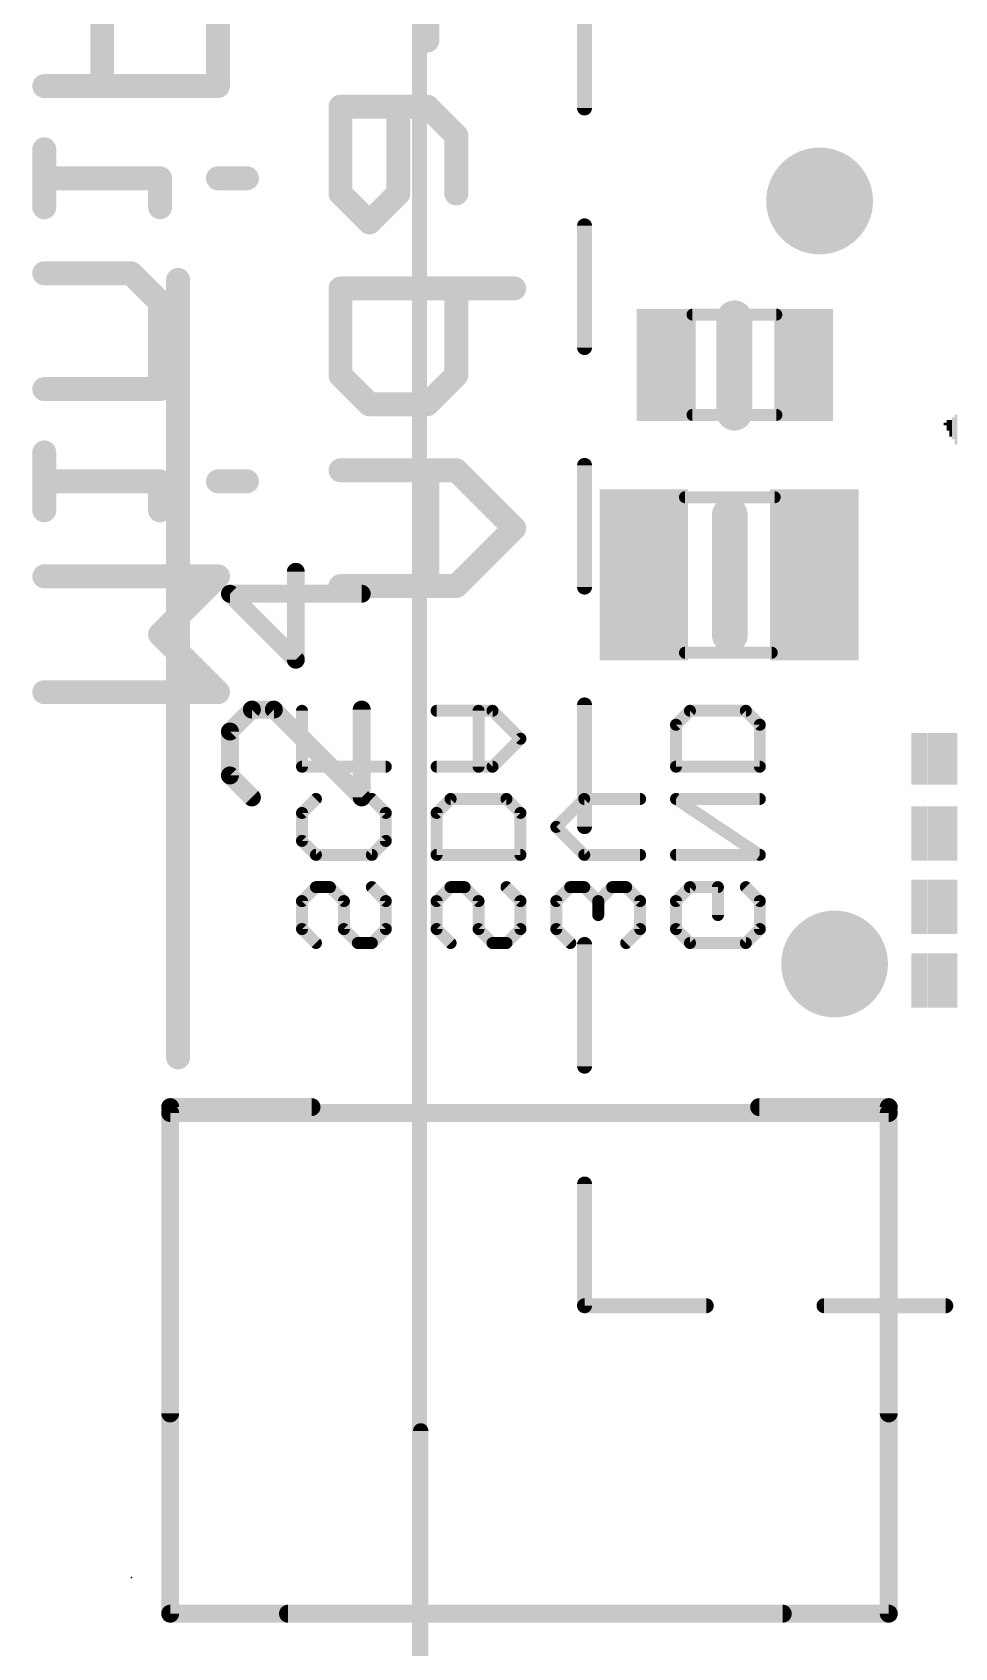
# Model space of a CAD drawing. Extents: x -13.8 to 41.3, y -8.1 to 33.8.
# Drawn here: x -0.84 to 6.99, y -0.61 to 13.1 of the extents above; entities that cross this region are included whole.
import ezdxf

# ---------------------------------------------------------------- set-up
doc = ezdxf.new("R2010")
doc.units = 0
for name, color, linetype in [('18', 110, 'CONTINUOUS'), ('21', 40, 'CONTINUOUS'), ('22', 6, 'CONTINUOUS'), ('23', 53, 'CONTINUOUS'), ('47', 253, 'CONTINUOUS'), ('52', 253, 'CONTINUOUS')]:
    doc.layers.add(name, color=color, linetype=linetype)

# ---------------------------------------------------------------- blocks, each defined once
blk = doc.blocks.new('RECT')
blk.add_solid([(-0.5, -0.5), (0.5, -0.5), (-0.5, 0.5), (0.5, 0.5)])
blk = doc.blocks.new('ROUNDV')
at = {"const_width": 0.5}
blk.add_lwpolyline([(0, -0.25, 1), (0, 0.25, 1), (0, -0.25)], format="xyb", dxfattribs=at)

msp = doc.modelspace()

# ---------------------------------------------------------------- linework, layer by layer
at = {"layer": '21'}
for points, const_width in [([(2.4505, -2.298), (2.4505, 26.942)], 0.127), ([(3.8505, 12.4587), (3.8505, 13.492)], 0.127), ([(3.8505, 10.4253), (3.8505, 11.4587)], 0.127), ([(0.4, 11), (0.4, 4.4)], 0.2032), ([(3.8505, 8.392), (3.8505, 9.4253)], 0.127), ([(1.3995, 7.7762), (1.3995, 8.5219)], 0.1524), ([(1.9588, 8.3355), (0.8402, 8.3355)], 0.1524), ([(0.8402, 8.3355), (1.3995, 7.7762)], 0.1524), ([(1.0267, 7.3525), (0.8402, 7.1661)], 0.1524), ([(1.2131, 7.3525), (1.0267, 7.3525)], 0.1524), ([(1.9588, 6.6068), (1.2131, 7.3525)], 0.1524), ([(1.9588, 7.3525), (1.9588, 6.6068)], 0.1524), ([(3.8505, 6.3587), (3.8505, 7.392)], 0.127), ([(0.8402, 7.1661), (0.8402, 6.7932)], 0.1524), ([(0.8402, 6.7932), (1.0267, 6.6068)], 0.1524), ([(3.8505, 4.3253), (3.8505, 5.3587)], 0.127), ([(3.8505, 2.292), (3.8505, 3.3253)], 0.127), ([(4.8838, 2.292), (3.8505, 2.292)], 0.127), ([(6.9172, 2.292), (5.8838, 2.292)], 0.127)]:
    msp.add_lwpolyline(points, dxfattribs=dict(at, const_width=const_width))
for points, const_width in [([(3.8188, 12.4587, 1), (3.8823, 12.4587)], 0.0635), ([(3.8823, 11.4587, 1), (3.8188, 11.4587)], 0.0635), ([(0.4508, 11, 1), (0.3492, 11)], 0.1016), ([(3.8188, 10.4253, 1), (3.8823, 10.4253)], 0.0635), ([(3.8823, 9.4253, 1), (3.8188, 9.4253)], 0.0635), ([(1.4376, 8.5219, 1), (1.3614, 8.5219)], 0.0762), ([(0.8402, 8.3736, 1), (0.8402, 8.2974)], 0.0762), ([(0.8672, 8.3624, 1), (0.8133, 8.3085)], 0.0762), ([(1.9588, 8.2974, 1), (1.9588, 8.3736)], 0.0762), ([(3.8188, 8.392, 1), (3.8823, 8.392)], 0.0635), ([(1.3726, 7.7493, 1), (1.4265, 7.8031)], 0.0762), ([(1.3614, 7.7762, 1), (1.4376, 7.7762)], 0.0762), ([(1.0267, 7.3906, 1), (1.0267, 7.3144)], 0.0762), ([(1.0536, 7.3256, 1), (0.9997, 7.3794)], 0.0762), ([(1.24, 7.3794, 1), (1.1862, 7.3256)], 0.0762), ([(1.2131, 7.3144, 1), (1.2131, 7.3906)], 0.0762), ([(1.9969, 7.3525, 1), (1.9207, 7.3525)], 0.0762), ([(3.8823, 7.392, 1), (3.8188, 7.392)], 0.0635), ([(0.8783, 7.1661, 1), (0.8021, 7.1661)], 0.0762), ([(0.8133, 7.193, 1), (0.8672, 7.1391)], 0.0762), ([(0.8672, 6.8202, 1), (0.8133, 6.7663)], 0.0762), ([(0.8021, 6.7932, 1), (0.8783, 6.7932)], 0.0762), ([(0.9997, 6.5799, 1), (1.0536, 6.6337)], 0.0762), ([(1.9207, 6.6068, 1), (1.9969, 6.6068)], 0.0762), ([(1.9319, 6.5799, 1), (1.9857, 6.6337)], 0.0762), ([(3.8188, 6.3587, 1), (3.8823, 6.3587)], 0.0635), ([(3.8823, 5.3587, 1), (3.8188, 5.3587)], 0.0635), ([(0.3492, 4.4, 1), (0.4508, 4.4)], 0.1016), ([(3.8188, 4.3253, 1), (3.8823, 4.3253)], 0.0635), ([(3.8823, 3.3253, 1), (3.8188, 3.3253)], 0.0635), ([(3.8505, 2.3238, 1), (3.8505, 2.2603)], 0.0635), ([(4.8838, 2.2603, 1), (4.8838, 2.3238)], 0.0635), ([(5.8838, 2.3238, 1), (5.8838, 2.2603)], 0.0635), ([(6.9172, 2.2603, 1), (6.9172, 2.3238)], 0.0635), ([(3.8188, 2.292, 1), (3.8823, 2.292)], 0.0635)]:
    msp.add_lwpolyline(points, format="xyb", dxfattribs=dict(at, const_width=const_width))
at = {"layer": '22'}
for points, const_width in [([(2.5159, 13.0314), (2.5159, 13.5229)], 0.2032), ([(-0.2444, 13.3828), (-0.2444, 12.6455)], 0.2032), ([(0.7386, 12.6455), (0.7386, 13.3828)], 0.2032), ([(-0.7359, 12.6455), (0.7386, 12.6455)], 0.2032), ([(2.5159, 12.4708), (1.7787, 12.4708)], 0.2032), ([(1.7787, 12.4708), (1.7787, 11.7336)], 0.2032), ([(2.2702, 11.7336), (2.2702, 12.4708)], 0.2032), ([(2.7617, 12.2251), (2.5159, 12.4708)], 0.2032), ([(-0.7359, 11.6165), (-0.7359, 12.1079)], 0.2032), ([(2.7617, 11.7336), (2.7617, 12.2251)], 0.2032), ([(0.2471, 11.8622), (-0.7359, 11.8622)], 0.2032), ([(0.2471, 11.6165), (0.2471, 11.8622)], 0.2032), ([(0.9843, 11.8622), (0.7386, 11.8622)], 0.2032), ([(1.7787, 11.7336), (2.0244, 11.4878)], 0.2032), ([(2.0244, 11.4878), (2.2702, 11.7336)], 0.2032), ([(0.0013, 11.0558), (-0.7359, 11.0558)], 0.2032), ([(0.2471, 10.8101), (0.0013, 11.0558)], 0.2032), ([(3.2532, 10.9272), (1.7787, 10.9272)], 0.2032), ([(1.7787, 10.9272), (1.7787, 10.19)], 0.2032), ([(2.7617, 10.19), (2.7617, 10.9272)], 0.2032), ([(0.2471, 10.0728), (0.2471, 10.8101)], 0.2032), ([(5.123, 10.673), (5.123, 9.873)], 0.3048), ([(1.7787, 10.19), (2.0244, 9.9442)], 0.2032), ([(2.5159, 9.9442), (2.7617, 10.19)], 0.2032), ([(-0.7359, 10.0728), (0.2471, 10.0728)], 0.2032), ([(2.0244, 9.9442), (2.5159, 9.9442)], 0.2032), ([(-0.7359, 9.0438), (-0.7359, 9.5353)], 0.2032), ([(2.7617, 9.3836), (1.7787, 9.3836)], 0.2032), ([(2.5159, 8.4006), (2.5159, 9.3836)], 0.2032), ([(3.2532, 8.8921), (2.7617, 9.3836)], 0.2032), ([(0.2471, 9.2895), (-0.7359, 9.2895)], 0.2032), ([(0.2471, 9.0438), (0.2471, 9.2895)], 0.2032), ([(0.9843, 9.2895), (0.7386, 9.2895)], 0.2032), ([(5.084, 9.003), (5.084, 7.987)], 0.3048), ([(2.7617, 8.4006), (3.2532, 8.8921)], 0.2032), ([(0.7386, 8.4831), (-0.7359, 8.4831)], 0.2032), ([(0.2471, 7.9917), (0.7386, 8.4831)], 0.2032), ([(1.7787, 8.4006), (2.7617, 8.4006)], 0.2032), ([(0.7386, 7.5002), (0.2471, 7.9917)], 0.2032), ([(-0.7359, 7.5002), (0.7386, 7.5002)], 0.2032), ([(1.4518, 6.8676), (1.4518, 7.3422)], 0.1016), ([(3.0693, 7.3422), (2.5948, 7.3422)], 0.1016), ([(2.9507, 6.8676), (2.9507, 7.3422)], 0.1016), ([(3.3066, 7.1049), (3.0693, 7.3422)], 0.1016), ([(4.6268, 7.2235), (4.7454, 7.3422)], 0.1016), ([(4.6268, 6.8676), (4.6268, 7.2235)], 0.1016), ([(4.7454, 7.3422), (5.22, 7.3422)], 0.1016), ([(5.22, 7.3422), (5.3386, 7.2235)], 0.1016), ([(5.3386, 7.2235), (5.3386, 6.8676)], 0.1016), ([(3.0693, 6.8676), (3.3066, 7.1049)], 0.1016), ([(2.1636, 6.8676), (1.4518, 6.8676)], 0.1016), ([(2.5948, 6.8676), (3.0693, 6.8676)], 0.1016), ([(5.3386, 6.8676), (4.6268, 6.8676)], 0.1016), ([(1.4518, 6.4751), (1.5704, 6.5938)], 0.1016), ([(2.045, 6.5938), (2.1636, 6.4751)], 0.1016), ([(2.5948, 6.4751), (2.7134, 6.5938)], 0.1016), ([(2.7134, 6.5938), (3.188, 6.5938)], 0.1016), ([(3.188, 6.5938), (3.3066, 6.4751)], 0.1016), ([(3.6108, 6.3565), (3.8481, 6.5938)], 0.1016), ([(3.8481, 6.5938), (4.3226, 6.5938)], 0.1016), ([(5.3386, 6.1192), (4.6268, 6.5938)], 0.1016), ([(4.6268, 6.5938), (5.3386, 6.5938)], 0.1016), ([(1.4518, 6.2378), (1.4518, 6.4751)], 0.1016), ([(2.1636, 6.4751), (2.1636, 6.2378)], 0.1016), ([(2.5948, 6.1192), (2.5948, 6.4751)], 0.1016), ([(3.3066, 6.4751), (3.3066, 6.1192)], 0.1016), ([(3.8481, 6.1192), (3.6108, 6.3565)], 0.1016), ([(1.5704, 6.1192), (1.4518, 6.2378)], 0.1016), ([(2.1636, 6.2378), (2.045, 6.1192)], 0.1016), ([(2.045, 6.1192), (1.5704, 6.1192)], 0.1016), ([(3.3066, 6.1192), (2.5948, 6.1192)], 0.1016), ([(4.3226, 6.1192), (3.8481, 6.1192)], 0.1016), ([(4.6268, 6.1192), (5.3386, 6.1192)], 0.1016), ([(1.5704, 5.8453), (1.4518, 5.7267)], 0.1016), ([(1.4518, 5.7267), (1.4518, 5.4894)], 0.1016), ([(1.6891, 5.8453), (1.5704, 5.8453)], 0.1016), ([(1.8077, 5.7267), (1.6891, 5.8453)], 0.1016), ([(1.8077, 5.4894), (1.8077, 5.7267)], 0.1016), ([(2.045, 5.8453), (2.1636, 5.7267)], 0.1016), ([(2.1636, 5.7267), (2.1636, 5.4894)], 0.1016), ([(2.7134, 5.8453), (2.5948, 5.7267)], 0.1016), ([(2.5948, 5.7267), (2.5948, 5.4894)], 0.1016), ([(2.8321, 5.8453), (2.7134, 5.8453)], 0.1016), ([(2.9507, 5.7267), (2.8321, 5.8453)], 0.1016), ([(2.9507, 5.4894), (2.9507, 5.7267)], 0.1016), ([(3.188, 5.8453), (3.3066, 5.7267)], 0.1016), ([(3.3066, 5.7267), (3.3066, 5.4894)], 0.1016), ([(3.7294, 5.8453), (3.6108, 5.7267)], 0.1016), ([(3.6108, 5.7267), (3.6108, 5.4894)], 0.1016), ([(3.8481, 5.8453), (3.7294, 5.8453)], 0.1016), ([(3.9667, 5.7267), (3.8481, 5.8453)], 0.1016), ([(4.0853, 5.8453), (3.9667, 5.7267)], 0.1016), ([(3.9667, 5.7267), (3.9667, 5.6081)], 0.1016), ([(4.204, 5.8453), (4.0853, 5.8453)], 0.1016), ([(4.3226, 5.7267), (4.204, 5.8453)], 0.1016), ([(4.3226, 5.4894), (4.3226, 5.7267)], 0.1016), ([(4.6268, 5.7267), (4.7454, 5.8453)], 0.1016), ([(4.6268, 5.4894), (4.6268, 5.7267)], 0.1016), ([(4.7454, 5.8453), (4.9827, 5.8453)], 0.1016), ([(4.9827, 5.8453), (4.9827, 5.6081)], 0.1016), ([(5.22, 5.8453), (5.3386, 5.7267)], 0.1016), ([(5.3386, 5.7267), (5.3386, 5.4894)], 0.1016), ([(1.4518, 5.4894), (1.5704, 5.3708)], 0.1016), ([(1.9263, 5.3708), (1.8077, 5.4894)], 0.1016), ([(2.1636, 5.4894), (2.045, 5.3708)], 0.1016), ([(2.5948, 5.4894), (2.7134, 5.3708)], 0.1016), ([(3.0693, 5.3708), (2.9507, 5.4894)], 0.1016), ([(3.3066, 5.4894), (3.188, 5.3708)], 0.1016), ([(3.6108, 5.4894), (3.7294, 5.3708)], 0.1016), ([(4.204, 5.3708), (4.3226, 5.4894)], 0.1016), ([(4.7454, 5.3708), (4.6268, 5.4894)], 0.1016), ([(5.3386, 5.4894), (5.22, 5.3708)], 0.1016), ([(2.045, 5.3708), (1.9263, 5.3708)], 0.1016), ([(3.188, 5.3708), (3.0693, 5.3708)], 0.1016), ([(5.22, 5.3708), (4.7454, 5.3708)], 0.1016), ([(1.533, 3.978), (0.333, 3.978)], 0.1524), ([(0.333, 3.978), (0.333, 1.378)], 0.1524), ([(6.433, 3.978), (5.333, 3.978)], 0.1524), ([(6.433, 1.378), (6.433, 3.978)], 0.1524), ([(5.533, -0.322), (1.333, -0.322)], 0.1524)]:
    msp.add_lwpolyline(points, dxfattribs=dict(at, const_width=const_width))
for points, const_width in [([(2.4651, 13.0314, 1), (2.5667, 13.0314)], 0.1016), ([(-0.7359, 12.6963, 1), (-0.7359, 12.5947)], 0.1016), ([(-0.2952, 12.6455, 1), (-0.1936, 12.6455)], 0.1016), ([(0.6878, 12.6455, 1), (0.7894, 12.6455)], 0.1016), ([(0.7386, 12.5947, 1), (0.7386, 12.6963)], 0.1016), ([(1.7787, 12.5216, 1), (1.7787, 12.42)], 0.1016), ([(1.8295, 12.4708, 1), (1.7279, 12.4708)], 0.1016), ([(2.321, 12.4708, 1), (2.2194, 12.4708)], 0.1016), ([(2.5518, 12.5067, 1), (2.48, 12.4349)], 0.1016), ([(2.5159, 12.42, 1), (2.5159, 12.5216)], 0.1016), ([(-0.6851, 12.1079, 1), (-0.7867, 12.1079)], 0.1016), ([(2.8125, 12.2251, 1), (2.7109, 12.2251)], 0.1016), ([(2.7258, 12.1891, 1), (2.7976, 12.261)], 0.1016), ([(-0.7359, 11.913, 1), (-0.7359, 11.8114)], 0.1016), ([(0.2979, 11.8622, 1), (0.1963, 11.8622)], 0.1016), ([(0.2471, 11.8114, 1), (0.2471, 11.913)], 0.1016), ([(0.7386, 11.913, 1), (0.7386, 11.8114)], 0.1016), ([(0.9843, 11.8114, 1), (0.9843, 11.913)], 0.1016), ([(1.8146, 11.7695, 1), (1.7428, 11.6976)], 0.1016), ([(2.3061, 11.6976, 1), (2.2343, 11.7695)], 0.1016), ([(-0.7867, 11.6165, 1), (-0.6851, 11.6165)], 0.1016), ([(0.1963, 11.6165, 1), (0.2979, 11.6165)], 0.1016), ([(1.7279, 11.7336, 1), (1.8295, 11.7336)], 0.1016), ([(2.2194, 11.7336, 1), (2.321, 11.7336)], 0.1016), ([(2.7109, 11.7336, 1), (2.8125, 11.7336)], 0.1016), ([(1.9885, 11.5237, 1), (2.0604, 11.4519)], 0.1016), ([(1.9885, 11.4519, 1), (2.0604, 11.5237)], 0.1016), ([(-0.7359, 11.1066, 1), (-0.7359, 11.005)], 0.1016), ([(0.0372, 11.0917, 1), (-0.0346, 11.0199)], 0.1016), ([(0.0013, 11.005, 1), (0.0013, 11.1066)], 0.1016), ([(1.7787, 10.978, 1), (1.7787, 10.8764)], 0.1016), ([(1.8295, 10.9272, 1), (1.7279, 10.9272)], 0.1016), ([(2.8125, 10.9272, 1), (2.7109, 10.9272)], 0.1016), ([(3.2532, 10.8764, 1), (3.2532, 10.978)], 0.1016), ([(0.2979, 10.8101, 1), (0.1963, 10.8101)], 0.1016), ([(0.2112, 10.7742, 1), (0.283, 10.846)], 0.1016), ([(5.1992, 10.673, 1), (5.0468, 10.673)], 0.1524), ([(1.8146, 10.2259, 1), (1.7428, 10.154)], 0.1016), ([(2.7976, 10.154, 1), (2.7258, 10.2259)], 0.1016), ([(-0.7359, 10.1236, 1), (-0.7359, 10.022)], 0.1016), ([(0.2471, 10.022, 1), (0.2471, 10.1236)], 0.1016), ([(1.7279, 10.19, 1), (1.8295, 10.19)], 0.1016), ([(2.7109, 10.19, 1), (2.8125, 10.19)], 0.1016), ([(0.1963, 10.0728, 1), (0.2979, 10.0728)], 0.1016), ([(2.0244, 9.995, 1), (2.0244, 9.8934)], 0.1016), ([(1.9885, 9.9083, 1), (2.0604, 9.9801)], 0.1016), ([(2.48, 9.9801, 1), (2.5518, 9.9083)], 0.1016), ([(2.5159, 9.8934, 1), (2.5159, 9.995)], 0.1016), ([(5.0468, 9.873, 1), (5.1992, 9.873)], 0.1524), ([(-0.6851, 9.5353, 1), (-0.7867, 9.5353)], 0.1016), ([(1.7787, 9.4344, 1), (1.7787, 9.3328)], 0.1016), ([(2.5667, 9.3836, 1), (2.4651, 9.3836)], 0.1016), ([(2.7976, 9.4195, 1), (2.7258, 9.3477)], 0.1016), ([(2.7617, 9.3328, 1), (2.7617, 9.4344)], 0.1016), ([(-0.7359, 9.3403, 1), (-0.7359, 9.2387)], 0.1016), ([(0.2979, 9.2895, 1), (0.1963, 9.2895)], 0.1016), ([(0.2471, 9.2387, 1), (0.2471, 9.3403)], 0.1016), ([(0.7386, 9.3403, 1), (0.7386, 9.2387)], 0.1016), ([(0.9843, 9.2387, 1), (0.9843, 9.3403)], 0.1016), ([(-0.7867, 9.0438, 1), (-0.6851, 9.0438)], 0.1016), ([(0.1963, 9.0438, 1), (0.2979, 9.0438)], 0.1016), ([(5.1602, 9.003, 1), (5.0078, 9.003)], 0.1524), ([(3.2891, 8.8562, 1), (3.2172, 8.928)], 0.1016), ([(3.2172, 8.8562, 1), (3.2891, 8.928)], 0.1016), ([(-0.7359, 8.5339, 1), (-0.7359, 8.4323)], 0.1016), ([(0.7745, 8.4472, 1), (0.7026, 8.5191)], 0.1016), ([(0.7386, 8.4323, 1), (0.7386, 8.5339)], 0.1016), ([(1.7787, 8.4514, 1), (1.7787, 8.3498)], 0.1016), ([(2.7617, 8.3498, 1), (2.7617, 8.4514)], 0.1016), ([(2.4651, 8.4006, 1), (2.5667, 8.4006)], 0.1016), ([(2.7258, 8.4365, 1), (2.7976, 8.3647)], 0.1016), ([(0.283, 8.0276, 1), (0.2112, 7.9557)], 0.1016), ([(0.2112, 8.0276, 1), (0.283, 7.9557)], 0.1016), ([(5.0078, 7.987, 1), (5.1602, 7.987)], 0.1524), ([(-0.7359, 7.551, 1), (-0.7359, 7.4494)], 0.1016), ([(0.7026, 7.4643, 1), (0.7745, 7.5361)], 0.1016), ([(0.7386, 7.4494, 1), (0.7386, 7.551)], 0.1016), ([(1.4772, 7.3422, 1), (1.4264, 7.3422)], 0.0508), ([(2.5948, 7.3676, 1), (2.5948, 7.3168)], 0.0508), ([(2.9761, 7.3422, 1), (2.9253, 7.3422)], 0.0508), ([(3.0873, 7.3601, 1), (3.0514, 7.3242)], 0.0508), ([(3.0693, 7.3168, 1), (3.0693, 7.3676)], 0.0508), ([(4.6522, 7.2235, 1), (4.6014, 7.2235)], 0.0508), ([(4.7454, 7.3676, 1), (4.7454, 7.3168)], 0.0508), ([(4.7634, 7.3242, 1), (4.7275, 7.3601)], 0.0508), ([(5.2379, 7.3601, 1), (5.202, 7.3242)], 0.0508), ([(5.22, 7.3168, 1), (5.22, 7.3676)], 0.0508), ([(5.364, 7.2235, 1), (5.3132, 7.2235)], 0.0508), ([(3.3246, 7.0869, 1), (3.2886, 7.1229)], 0.0508), ([(3.2886, 7.0869, 1), (3.3246, 7.1229)], 0.0508), ([(4.6088, 7.2415, 1), (4.6448, 7.2056)], 0.0508), ([(5.3206, 7.2056, 1), (5.3566, 7.2415)], 0.0508), ([(1.4518, 6.893, 1), (1.4518, 6.8422)], 0.0508), ([(1.4264, 6.8676, 1), (1.4772, 6.8676)], 0.0508), ([(2.1636, 6.8422, 1), (2.1636, 6.893)], 0.0508), ([(2.5948, 6.893, 1), (2.5948, 6.8422)], 0.0508), ([(2.9253, 6.8676, 1), (2.9761, 6.8676)], 0.0508), ([(3.0514, 6.8856, 1), (3.0873, 6.8497)], 0.0508), ([(3.0693, 6.8422, 1), (3.0693, 6.893)], 0.0508), ([(4.6268, 6.893, 1), (4.6268, 6.8422)], 0.0508), ([(4.6014, 6.8676, 1), (4.6522, 6.8676)], 0.0508), ([(5.3132, 6.8676, 1), (5.364, 6.8676)], 0.0508), ([(5.3386, 6.8422, 1), (5.3386, 6.893)], 0.0508), ([(1.5884, 6.5758, 1), (1.5525, 6.6117)], 0.0508), ([(2.0629, 6.6117, 1), (2.027, 6.5758)], 0.0508), ([(2.7134, 6.6192, 1), (2.7134, 6.5684)], 0.0508), ([(2.7314, 6.5758, 1), (2.6955, 6.6117)], 0.0508), ([(3.2059, 6.6117, 1), (3.17, 6.5758)], 0.0508), ([(3.188, 6.5684, 1), (3.188, 6.6192)], 0.0508), ([(3.8481, 6.6192, 1), (3.8481, 6.5684)], 0.0508), ([(3.866, 6.5758, 1), (3.8301, 6.6117)], 0.0508), ([(4.3226, 6.5684, 1), (4.3226, 6.6192)], 0.0508), ([(4.6409, 6.6149, 1), (4.6127, 6.5726)], 0.0508), ([(4.6268, 6.6192, 1), (4.6268, 6.5684)], 0.0508), ([(5.3386, 6.5684, 1), (5.3386, 6.6192)], 0.0508), ([(1.4772, 6.4751, 1), (1.4264, 6.4751)], 0.0508), ([(1.4338, 6.4931, 1), (1.4698, 6.4572)], 0.0508), ([(2.189, 6.4751, 1), (2.1382, 6.4751)], 0.0508), ([(2.1456, 6.4572, 1), (2.1816, 6.4931)], 0.0508), ([(2.6202, 6.4751, 1), (2.5694, 6.4751)], 0.0508), ([(2.5768, 6.4931, 1), (2.6128, 6.4572)], 0.0508), ([(3.332, 6.4751, 1), (3.2812, 6.4751)], 0.0508), ([(3.2886, 6.4572, 1), (3.3246, 6.4931)], 0.0508), ([(3.6288, 6.3744, 1), (3.5928, 6.3385)], 0.0508), ([(3.5928, 6.3744, 1), (3.6288, 6.3385)], 0.0508), ([(1.4698, 6.2558, 1), (1.4338, 6.2199)], 0.0508), ([(1.4264, 6.2378, 1), (1.4772, 6.2378)], 0.0508), ([(2.1382, 6.2378, 1), (2.189, 6.2378)], 0.0508), ([(2.1816, 6.2199, 1), (2.1456, 6.2558)], 0.0508), ([(1.5704, 6.1446, 1), (1.5704, 6.0938)], 0.0508), ([(1.5525, 6.1013, 1), (1.5884, 6.1372)], 0.0508), ([(2.027, 6.1372, 1), (2.0629, 6.1013)], 0.0508), ([(2.045, 6.0938, 1), (2.045, 6.1446)], 0.0508), ([(2.5948, 6.1446, 1), (2.5948, 6.0938)], 0.0508), ([(2.5694, 6.1192, 1), (2.6202, 6.1192)], 0.0508), ([(3.2812, 6.1192, 1), (3.332, 6.1192)], 0.0508), ([(3.3066, 6.0938, 1), (3.3066, 6.1446)], 0.0508), ([(3.8481, 6.1446, 1), (3.8481, 6.0938)], 0.0508), ([(3.8301, 6.1013, 1), (3.866, 6.1372)], 0.0508), ([(4.3226, 6.0938, 1), (4.3226, 6.1446)], 0.0508), ([(4.6268, 6.1446, 1), (4.6268, 6.0938)], 0.0508), ([(5.3245, 6.0981, 1), (5.3527, 6.1403)], 0.0508), ([(5.3386, 6.0938, 1), (5.3386, 6.1446)], 0.0508), ([(1.4338, 5.7447, 1), (1.4698, 5.7087)], 0.0508), ([(1.4772, 5.7267, 1), (1.4264, 5.7267)], 0.0508), ([(1.5704, 5.8707, 1), (1.5704, 5.8199)], 0.0508), ([(1.5884, 5.8274, 1), (1.5525, 5.8633)], 0.0508), ([(1.707, 5.8633, 1), (1.6711, 5.8274)], 0.0508), ([(1.6891, 5.8199, 1), (1.6891, 5.8707)], 0.0508), ([(1.8331, 5.7267, 1), (1.7823, 5.7267)], 0.0508), ([(1.7897, 5.7087, 1), (1.8257, 5.7447)], 0.0508), ([(2.0629, 5.8633, 1), (2.027, 5.8274)], 0.0508), ([(2.189, 5.7267, 1), (2.1382, 5.7267)], 0.0508), ([(2.1456, 5.7087, 1), (2.1816, 5.7447)], 0.0508), ([(2.5768, 5.7447, 1), (2.6128, 5.7087)], 0.0508), ([(2.6202, 5.7267, 1), (2.5694, 5.7267)], 0.0508), ([(2.7134, 5.8707, 1), (2.7134, 5.8199)], 0.0508), ([(2.7314, 5.8274, 1), (2.6955, 5.8633)], 0.0508), ([(2.85, 5.8633, 1), (2.8141, 5.8274)], 0.0508), ([(2.8321, 5.8199, 1), (2.8321, 5.8707)], 0.0508), ([(2.9761, 5.7267, 1), (2.9253, 5.7267)], 0.0508), ([(2.9327, 5.7087, 1), (2.9687, 5.7447)], 0.0508), ([(3.2059, 5.8633, 1), (3.17, 5.8274)], 0.0508), ([(3.332, 5.7267, 1), (3.2812, 5.7267)], 0.0508), ([(3.2886, 5.7087, 1), (3.3246, 5.7447)], 0.0508), ([(3.5928, 5.7447, 1), (3.6288, 5.7087)], 0.0508), ([(3.6362, 5.7267, 1), (3.5854, 5.7267)], 0.0508), ([(3.7294, 5.8707, 1), (3.7294, 5.8199)], 0.0508), ([(3.7474, 5.8274, 1), (3.7115, 5.8633)], 0.0508), ([(3.866, 5.8633, 1), (3.8301, 5.8274)], 0.0508), ([(3.8481, 5.8199, 1), (3.8481, 5.8707)], 0.0508), ([(3.9487, 5.7447, 1), (3.9847, 5.7087)], 0.0508), ([(3.9921, 5.7267, 1), (3.9413, 5.7267)], 0.0508), ([(3.9487, 5.7087, 1), (3.9847, 5.7447)], 0.0508), ([(4.0853, 5.8707, 1), (4.0853, 5.8199)], 0.0508), ([(4.1033, 5.8274, 1), (4.0674, 5.8633)], 0.0508), ([(4.2219, 5.8633, 1), (4.186, 5.8274)], 0.0508), ([(4.204, 5.8199, 1), (4.204, 5.8707)], 0.0508), ([(4.348, 5.7267, 1), (4.2972, 5.7267)], 0.0508), ([(4.3046, 5.7087, 1), (4.3406, 5.7447)], 0.0508), ([(4.6088, 5.7447, 1), (4.6448, 5.7087)], 0.0508), ([(4.6522, 5.7267, 1), (4.6014, 5.7267)], 0.0508), ([(4.7454, 5.8707, 1), (4.7454, 5.8199)], 0.0508), ([(4.7634, 5.8274, 1), (4.7275, 5.8633)], 0.0508), ([(5.0081, 5.8453, 1), (4.9573, 5.8453)], 0.0508), ([(4.9827, 5.8199, 1), (4.9827, 5.8707)], 0.0508), ([(5.2379, 5.8633, 1), (5.202, 5.8274)], 0.0508), ([(5.364, 5.7267, 1), (5.3132, 5.7267)], 0.0508), ([(5.3206, 5.7087, 1), (5.3566, 5.7447)], 0.0508), ([(3.9413, 5.6081, 1), (3.9921, 5.6081)], 0.0508), ([(4.9573, 5.6081, 1), (5.0081, 5.6081)], 0.0508), ([(1.4698, 5.5074, 1), (1.4338, 5.4715)], 0.0508), ([(1.4264, 5.4894, 1), (1.4772, 5.4894)], 0.0508), ([(1.8257, 5.5074, 1), (1.7897, 5.4715)], 0.0508), ([(1.7823, 5.4894, 1), (1.8331, 5.4894)], 0.0508), ([(2.1382, 5.4894, 1), (2.189, 5.4894)], 0.0508), ([(2.1816, 5.4715, 1), (2.1456, 5.5074)], 0.0508), ([(2.6128, 5.5074, 1), (2.5768, 5.4715)], 0.0508), ([(2.5694, 5.4894, 1), (2.6202, 5.4894)], 0.0508), ([(2.9687, 5.5074, 1), (2.9327, 5.4715)], 0.0508), ([(2.9253, 5.4894, 1), (2.9761, 5.4894)], 0.0508), ([(3.2812, 5.4894, 1), (3.332, 5.4894)], 0.0508), ([(3.3246, 5.4715, 1), (3.2886, 5.5074)], 0.0508), ([(3.6288, 5.5074, 1), (3.5928, 5.4715)], 0.0508), ([(3.5854, 5.4894, 1), (3.6362, 5.4894)], 0.0508), ([(4.2972, 5.4894, 1), (4.348, 5.4894)], 0.0508), ([(4.3406, 5.4715, 1), (4.3046, 5.5074)], 0.0508), ([(4.6448, 5.5074, 1), (4.6088, 5.4715)], 0.0508), ([(4.6014, 5.4894, 1), (4.6522, 5.4894)], 0.0508), ([(5.3132, 5.4894, 1), (5.364, 5.4894)], 0.0508), ([(5.3566, 5.4715, 1), (5.3206, 5.5074)], 0.0508), ([(1.5525, 5.3528, 1), (1.5884, 5.3888)], 0.0508), ([(1.9263, 5.3962, 1), (1.9263, 5.3454)], 0.0508), ([(1.9084, 5.3528, 1), (1.9443, 5.3888)], 0.0508), ([(2.027, 5.3888, 1), (2.0629, 5.3528)], 0.0508), ([(2.045, 5.3454, 1), (2.045, 5.3962)], 0.0508), ([(2.6955, 5.3528, 1), (2.7314, 5.3888)], 0.0508), ([(3.0693, 5.3962, 1), (3.0693, 5.3454)], 0.0508), ([(3.0514, 5.3528, 1), (3.0873, 5.3888)], 0.0508), ([(3.17, 5.3888, 1), (3.2059, 5.3528)], 0.0508), ([(3.188, 5.3454, 1), (3.188, 5.3962)], 0.0508), ([(3.7115, 5.3528, 1), (3.7474, 5.3888)], 0.0508), ([(4.186, 5.3888, 1), (4.2219, 5.3528)], 0.0508), ([(4.7454, 5.3962, 1), (4.7454, 5.3454)], 0.0508), ([(4.7275, 5.3528, 1), (4.7634, 5.3888)], 0.0508), ([(5.202, 5.3888, 1), (5.2379, 5.3528)], 0.0508), ([(5.22, 5.3454, 1), (5.22, 5.3962)], 0.0508), ([(0.333, 4.0161, 1), (0.333, 3.9399)], 0.0762), ([(0.3711, 3.978, 1), (0.2949, 3.978)], 0.0762), ([(1.533, 3.9399, 1), (1.533, 4.0161)], 0.0762), ([(5.333, 4.0161, 1), (5.333, 3.9399)], 0.0762), ([(6.4711, 3.978, 1), (6.3949, 3.978)], 0.0762), ([(6.433, 3.9399, 1), (6.433, 4.0161)], 0.0762), ([(0.2949, 1.378, 1), (0.3711, 1.378)], 0.0762), ([(6.3949, 1.378, 1), (6.4711, 1.378)], 0.0762), ([(1.333, -0.2839, 1), (1.333, -0.3601)], 0.0762), ([(5.533, -0.3601, 1), (5.533, -0.2839)], 0.0762)]:
    msp.add_lwpolyline(points, format="xyb", dxfattribs=dict(at, const_width=const_width))
at = {"layer": '23'}
msp.add_point((0.004, -0.014), dxfattribs=at)
at = {"layer": '47', "const_width": 0.13}
msp.add_lwpolyline([(2.46, 1.23), (2.46, -8.08)], dxfattribs=at)
at = {"layer": '47', "const_width": 0.065}
msp.add_lwpolyline([(2.4925, 1.23, 1), (2.4275, 1.23)], format="xyb", dxfattribs=at)
at = {"layer": '52'}
for points, const_width in [([(5.479, 10.705), (4.767, 10.705)], 0.1016), ([(5.479, 9.854), (4.767, 9.854)], 0.1016), ([(5.465, 9.155), (4.703, 9.155)], 0.1016), ([(5.44, 7.835), (4.703, 7.835)], 0.1016), ([(6.433, 3.928), (0.333, 3.928)], 0.1524), ([(0.333, 3.928), (0.333, -0.322)], 0.1524), ([(6.433, -0.322), (6.433, 3.928)], 0.1524), ([(0.333, -0.322), (6.433, -0.322)], 0.1524)]:
    msp.add_lwpolyline(points, dxfattribs=dict(at, const_width=const_width))
for points, const_width in [([(4.767, 10.7304, 1), (4.767, 10.6796)], 0.0508), ([(5.479, 10.6796, 1), (5.479, 10.7304)], 0.0508), ([(4.767, 9.8794, 1), (4.767, 9.8286)], 0.0508), ([(5.479, 9.8286, 1), (5.479, 9.8794)], 0.0508), ([(4.703, 9.1804, 1), (4.703, 9.1296)], 0.0508), ([(5.465, 9.1296, 1), (5.465, 9.1804)], 0.0508), ([(4.703, 7.8604, 1), (4.703, 7.8096)], 0.0508), ([(5.44, 7.8096, 1), (5.44, 7.8604)], 0.0508), ([(0.333, 3.9661, 1), (0.333, 3.8899)], 0.0762), ([(0.3711, 3.928, 1), (0.2949, 3.928)], 0.0762), ([(6.4711, 3.928, 1), (6.3949, 3.928)], 0.0762), ([(6.433, 3.8899, 1), (6.433, 3.9661)], 0.0762), ([(0.333, -0.2839, 1), (0.333, -0.3601)], 0.0762), ([(6.433, -0.3601, 1), (6.433, -0.2839)], 0.0762), ([(0.2949, -0.322, 1), (0.3711, -0.322)], 0.0762), ([(6.3949, -0.322, 1), (6.4711, -0.322)], 0.0762)]:
    msp.add_lwpolyline(points, format="xyb", dxfattribs=dict(at, const_width=const_width))

# ---------------------------------------------------------------- block references
at = {"layer": '18', "xscale": 0.9064, "yscale": 0.9064}
for p in [(5.846, 11.67), (5.846, 11.67), (5.973, 5.193), (5.973, 5.193)]:
    msp.add_blockref('ROUNDV', p, dxfattribs=at)
at = {"layer": '22', "rotation": 90}
for p, xscale, yscale in [((6.912, 9.7759), 0.0229, 0.0231), ((6.9351, 9.7644), 0.0914, 0.0231), ((6.9582, 9.7403), 0.1397, 0.0231), ((6.9813, 9.7403), 0.1854, 0.0231), ((7.0044, 9.7289), 0.254, 0.0231), ((6.635, 6.9349), 0.4369, 0.0229), ((6.658, 6.9349), 0.4369, 0.0231), ((6.6811, 6.9349), 0.4369, 0.0231), ((6.7042, 6.9349), 0.4369, 0.0231), ((6.7273, 6.9349), 0.4369, 0.0231), ((6.7504, 6.9349), 0.4369, 0.0231), ((6.7736, 6.9349), 0.4369, 0.0231), ((6.7967, 6.9349), 0.4369, 0.0231), ((6.8198, 6.9349), 0.4369, 0.0231), ((6.8429, 6.9349), 0.4369, 0.0231), ((6.866, 6.9349), 0.4369, 0.0231), ((6.889, 6.9349), 0.4369, 0.0229), ((6.912, 6.9349), 0.4369, 0.0231), ((6.9351, 6.9349), 0.4369, 0.0231), ((6.9582, 6.9349), 0.4369, 0.0231), ((6.9813, 6.9349), 0.4369, 0.0231), ((7.0044, 6.9349), 0.4369, 0.0231), ((6.635, 6.2999), 0.4623, 0.0229), ((6.658, 6.2999), 0.4623, 0.0231), ((6.6811, 6.2999), 0.4623, 0.0231), ((6.7042, 6.2999), 0.4623, 0.0231), ((6.7273, 6.2999), 0.4623, 0.0231), ((6.7504, 6.2999), 0.4623, 0.0231), ((6.7736, 6.2999), 0.4623, 0.0231), ((6.7967, 6.2999), 0.4623, 0.0231), ((6.8198, 6.2999), 0.4623, 0.0231), ((6.8429, 6.2999), 0.4623, 0.0231), ((6.866, 6.2999), 0.4623, 0.0231), ((6.889, 6.2999), 0.4623, 0.0229), ((6.912, 6.2999), 0.4623, 0.0231), ((6.9351, 6.2999), 0.4623, 0.0231), ((6.9582, 6.2999), 0.4623, 0.0231), ((6.9813, 6.2999), 0.4623, 0.0231), ((7.0044, 6.2999), 0.4623, 0.0231), ((6.635, 5.6776), 0.4623, 0.0229), ((6.658, 5.6776), 0.4623, 0.0231), ((6.6811, 5.6776), 0.4623, 0.0231), ((6.7042, 5.6776), 0.4623, 0.0231), ((6.7273, 5.6776), 0.4623, 0.0231), ((6.7504, 5.6776), 0.4623, 0.0231), ((6.7736, 5.6776), 0.4623, 0.0231), ((6.7967, 5.6776), 0.4623, 0.0231), ((6.8198, 5.6776), 0.4623, 0.0231), ((6.8429, 5.6776), 0.4623, 0.0231), ((6.866, 5.6776), 0.4623, 0.0231), ((6.889, 5.6776), 0.4623, 0.0229), ((6.912, 5.6776), 0.4623, 0.0231), ((6.9351, 5.6776), 0.4623, 0.0231), ((6.9582, 5.6776), 0.4623, 0.0231), ((6.9813, 5.6776), 0.4623, 0.0231), ((7.0044, 5.6776), 0.4623, 0.0231), ((6.635, 5.0527), 0.4623, 0.0229), ((6.658, 5.0527), 0.4623, 0.0231), ((6.6811, 5.0527), 0.4623, 0.0231), ((6.7042, 5.0527), 0.4623, 0.0231), ((6.7273, 5.0527), 0.4623, 0.0231), ((6.7504, 5.0527), 0.4623, 0.0231), ((6.7736, 5.0527), 0.4623, 0.0231), ((6.7967, 5.0527), 0.4623, 0.0231), ((6.8198, 5.0527), 0.4623, 0.0231), ((6.8429, 5.0527), 0.4623, 0.0231), ((6.866, 5.0527), 0.4623, 0.0231), ((6.889, 5.0527), 0.4623, 0.0229), ((6.912, 5.0527), 0.4623, 0.0231), ((6.9351, 5.0527), 0.4623, 0.0231), ((6.9582, 5.0527), 0.4623, 0.0231), ((6.9813, 5.0527), 0.4623, 0.0231), ((7.0044, 5.0527), 0.4623, 0.0231)]:
    msp.add_blockref('RECT', p, dxfattribs=dict(at, xscale=xscale, yscale=yscale))
at = {"layer": '52', "rotation": 180}
for p, xscale, yscale in [((4.5427, 10.2781), 0.5001, 0.95), ((5.7111, 10.2781), 0.5001, 0.95), ((4.3533, 8.4962), 0.7501, 1.4501), ((5.8012, 8.4962), 0.7501, 1.4501)]:
    msp.add_blockref('RECT', p, dxfattribs=dict(at, xscale=xscale, yscale=yscale))

doc.saveas('drawing.dxf')
